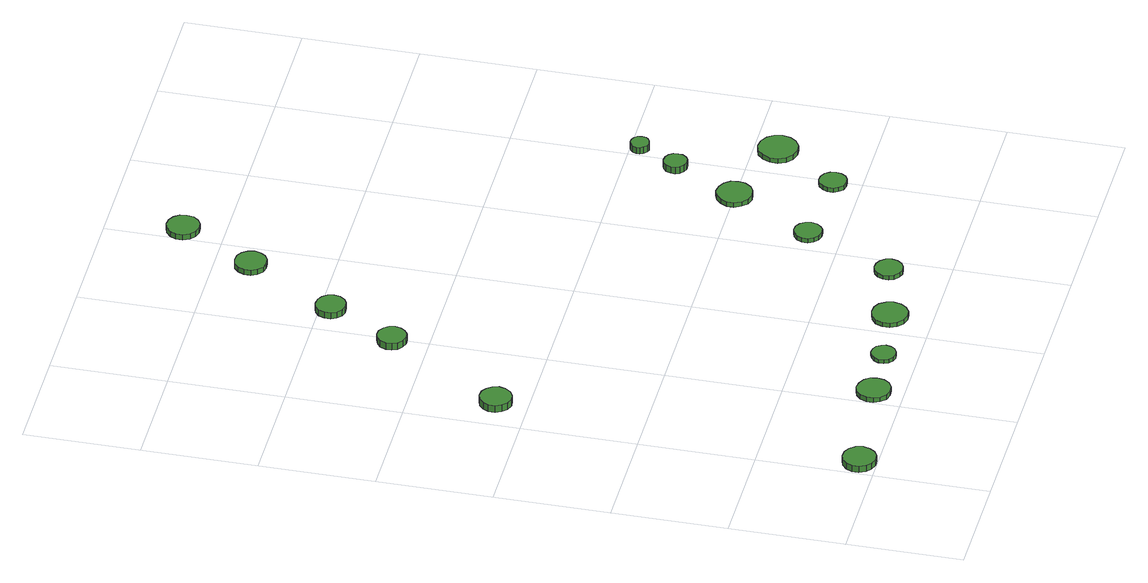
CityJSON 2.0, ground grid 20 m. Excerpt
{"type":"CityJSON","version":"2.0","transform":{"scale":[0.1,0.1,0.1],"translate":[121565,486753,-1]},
"CityObjects":{
"tree1":{"type":"SolitaryVegetationObject","attributes":{"function":"something"},"geometry":[{"type":"MultiSurface","lod":"1","boundaries":[[[0,1,2,3,4,5,6,7,8,9,10,11,12,13,14]],[[15,16,17,18,19,20,21,22,23,24,25,26,27,28,29]],[[0,29,28,1]],[[1,28,27,2]],[[2,27,26,3]],[[3,26,25,4]],[[4,25,24,5]],[[5,24,23,6]],[[6,23,22,7]],[[7,22,21,8]],[[8,21,20,9]],[[9,20,19,10]],[[10,19,18,11]],[[11,18,17,12]],[[12,17,16,13]],[[13,16,15,14]],[[14,15,29,0]]]}]},
"tree2":{"type":"SolitaryVegetationObject","attributes":{"function":"something"},"geometry":[{"type":"MultiSurface","lod":"1","boundaries":[[[30,31,32,33,34,35,36,37,38,39,40,41,42,43,44]],[[45,46,47,48,49,50,51,52,53,54,55,56,57,58,59]],[[30,59,58,31]],[[31,58,57,32]],[[32,57,56,33]],[[33,56,55,34]],[[34,55,54,35]],[[35,54,53,36]],[[36,53,52,37]],[[37,52,51,38]],[[38,51,50,39]],[[39,50,49,40]],[[40,49,48,41]],[[41,48,47,42]],[[42,47,46,43]],[[43,46,45,44]],[[44,45,59,30]]]}]},
"tree3":{"type":"SolitaryVegetationObject","attributes":{"function":"something"},"geometry":[{"type":"MultiSurface","lod":"1","boundaries":[[[60,61,62,63,64,65,66,67,68,69,70,71,72,73,74]],[[75,76,77,78,79,80,81,82,83,84,85,86,87,88,89]],[[60,89,88,61]],[[61,88,87,62]],[[62,87,86,63]],[[63,86,85,64]],[[64,85,84,65]],[[65,84,83,66]],[[66,83,82,67]],[[67,82,81,68]],[[68,81,80,69]],[[69,80,79,70]],[[70,79,78,71]],[[71,78,77,72]],[[72,77,76,73]],[[73,76,75,74]],[[74,75,89,60]]]}]},
"tree4":{"type":"SolitaryVegetationObject","attributes":{"function":"something"},"geometry":[{"type":"MultiSurface","lod":"1","boundaries":[[[90,91,92,93,94,95,96,97,98,99,100,101,102,103,104]],[[105,106,107,108,109,110,111,112,113,114,115,116,117,118,119]],[[90,119,118,91]],[[91,118,117,92]],[[92,117,116,93]],[[93,116,115,94]],[[94,115,114,95]],[[95,114,113,96]],[[96,113,112,97]],[[97,112,111,98]],[[98,111,110,99]],[[99,110,109,100]],[[100,109,108,101]],[[101,108,107,102]],[[102,107,106,103]],[[103,106,105,104]],[[104,105,119,90]]]}]},
"tree5":{"type":"SolitaryVegetationObject","attributes":{"function":"something"},"geometry":[{"type":"MultiSurface","lod":"1","boundaries":[[[120,121,122,123,124,125,126,127,128,129,130,131,132,133,134]],[[135,136,137,138,139,140,141,142,143,144,145,146,147,148,149]],[[120,149,148,121]],[[121,148,147,122]],[[122,147,146,123]],[[123,146,145,124]],[[124,145,144,125]],[[125,144,143,126]],[[126,143,142,127]],[[127,142,141,128]],[[128,141,140,129]],[[129,140,139,130]],[[130,139,138,131]],[[131,138,137,132]],[[132,137,136,133]],[[133,136,135,134]],[[134,135,149,120]]]}]},
"tree6":{"type":"SolitaryVegetationObject","attributes":{"function":"something"},"geometry":[{"type":"MultiSurface","lod":"1","boundaries":[[[150,151,152,153,154,155,156,157,158,159,160,161,162,163,164]],[[165,166,167,168,169,170,171,172,173,174,175,176,177,178,179]],[[150,179,178,151]],[[151,178,177,152]],[[152,177,176,153]],[[153,176,175,154]],[[154,175,174,155]],[[155,174,173,156]],[[156,173,172,157]],[[157,172,171,158]],[[158,171,170,159]],[[159,170,169,160]],[[160,169,168,161]],[[161,168,167,162]],[[162,167,166,163]],[[163,166,165,164]],[[164,165,179,150]]]}]},
"tree7":{"type":"SolitaryVegetationObject","attributes":{"function":"something"},"geometry":[{"type":"MultiSurface","lod":"1","boundaries":[[[180,181,182,183,184,185,186,187,188,189,190,191,192,193,194]],[[195,196,197,198,199,200,201,202,203,204,205,206,207,208,209]],[[180,209,208,181]],[[181,208,207,182]],[[182,207,206,183]],[[183,206,205,184]],[[184,205,204,185]],[[185,204,203,186]],[[186,203,202,187]],[[187,202,201,188]],[[188,201,200,189]],[[189,200,199,190]],[[190,199,198,191]],[[191,198,197,192]],[[192,197,196,193]],[[193,196,195,194]],[[194,195,209,180]]]}]},
"tree8":{"type":"SolitaryVegetationObject","attributes":{"function":"something"},"geometry":[{"type":"MultiSurface","lod":"1","boundaries":[[[210,211,212,213,214,215,216,217,218,219,220,221,222,223,224]],[[225,226,227,228,229,230,231,232,233,234,235,236,237,238,239]],[[210,239,238,211]],[[211,238,237,212]],[[212,237,236,213]],[[213,236,235,214]],[[214,235,234,215]],[[215,234,233,216]],[[216,233,232,217]],[[217,232,231,218]],[[218,231,230,219]],[[219,230,229,220]],[[220,229,228,221]],[[221,228,227,222]],[[222,227,226,223]],[[223,226,225,224]],[[224,225,239,210]]]}]},
"tree9":{"type":"SolitaryVegetationObject","attributes":{"function":"something"},"geometry":[{"type":"MultiSurface","lod":"1","boundaries":[[[240,241,242,243,244,245,246,247,248,249,250,251,252,253,254]],[[255,256,257,258,259,260,261,262,263,264,265,266,267,268,269]],[[240,269,268,241]],[[241,268,267,242]],[[242,267,266,243]],[[243,266,265,244]],[[244,265,264,245]],[[245,264,263,246]],[[246,263,262,247]],[[247,262,261,248]],[[248,261,260,249]],[[249,260,259,250]],[[250,259,258,251]],[[251,258,257,252]],[[252,257,256,253]],[[253,256,255,254]],[[254,255,269,240]]]}]},
"tree10":{"type":"SolitaryVegetationObject","attributes":{"function":"something"},"geometry":[{"type":"MultiSurface","lod":"1","boundaries":[[[270,271,272,273,274,275,276,277,278,279,280,281,282,283,284]],[[285,286,287,288,289,290,291,292,293,294,295,296,297,298,299]],[[270,299,298,271]],[[271,298,297,272]],[[272,297,296,273]],[[273,296,295,274]],[[274,295,294,275]],[[275,294,293,276]],[[276,293,292,277]],[[277,292,291,278]],[[278,291,290,279]],[[279,290,289,280]],[[280,289,288,281]],[[281,288,287,282]],[[282,287,286,283]],[[283,286,285,284]],[[284,285,299,270]]]}]},
"tree11":{"type":"SolitaryVegetationObject","attributes":{"function":"something"},"geometry":[{"type":"MultiSurface","lod":"1","boundaries":[[[300,301,302,303,304,305,306,307,308,309,310,311,312,313,314]],[[315,316,317,318,319,320,321,322,323,324,325,326,327,328,329]],[[300,329,328,301]],[[301,328,327,302]],[[302,327,326,303]],[[303,326,325,304]],[[304,325,324,305]],[[305,324,323,306]],[[306,323,322,307]],[[307,322,321,308]],[[308,321,320,309]],[[309,320,319,310]],[[310,319,318,311]],[[311,318,317,312]],[[312,317,316,313]],[[313,316,315,314]],[[314,315,329,300]]]}]},
"tree12":{"type":"SolitaryVegetationObject","attributes":{"function":"something"},"geometry":[{"type":"MultiSurface","lod":"1","boundaries":[[[330,331,332,333,334,335,336,337,338,339,340,341,342,343,344]],[[345,346,347,348,349,350,351,352,353,354,355,356,357,358,359]],[[330,359,358,331]],[[331,358,357,332]],[[332,357,356,333]],[[333,356,355,334]],[[334,355,354,335]],[[335,354,353,336]],[[336,353,352,337]],[[337,352,351,338]],[[338,351,350,339]],[[339,350,349,340]],[[340,349,348,341]],[[341,348,347,342]],[[342,347,346,343]],[[343,346,345,344]],[[344,345,359,330]]]}]},
"tree13":{"type":"SolitaryVegetationObject","attributes":{"function":"something"},"geometry":[{"type":"MultiSurface","lod":"1","boundaries":[[[360,361,362,363,364,365,366,367,368,369,370,371,372,373,374]],[[375,376,377,378,379,380,381,382,383,384,385,386,387,388,389]],[[360,389,388,361]],[[361,388,387,362]],[[362,387,386,363]],[[363,386,385,364]],[[364,385,384,365]],[[365,384,383,366]],[[366,383,382,367]],[[367,382,381,368]],[[368,381,380,369]],[[369,380,379,370]],[[370,379,378,371]],[[371,378,377,372]],[[372,377,376,373]],[[373,376,375,374]],[[374,375,389,360]]]}]},
"tree14":{"type":"SolitaryVegetationObject","attributes":{"function":"something"},"geometry":[{"type":"MultiSurface","lod":"1","boundaries":[[[390,391,392,393,394,395,396,397,398,399,400,401,402,403,404]],[[405,406,407,408,409,410,411,412,413,414,415,416,417,418,419]],[[390,419,418,391]],[[391,418,417,392]],[[392,417,416,393]],[[393,416,415,394]],[[394,415,414,395]],[[395,414,413,396]],[[396,413,412,397]],[[397,412,411,398]],[[398,411,410,399]],[[399,410,409,400]],[[400,409,408,401]],[[401,408,407,402]],[[402,407,406,403]],[[403,406,405,404]],[[404,405,419,390]]]}]},
"tree15":{"type":"SolitaryVegetationObject","attributes":{"function":"something"},"geometry":[{"type":"MultiSurface","lod":"1","boundaries":[[[420,421,422,423,424,425,426,427,428,429,430,431,432,433,434]],[[435,436,437,438,439,440,441,442,443,444,445,446,447,448,449]],[[420,449,448,421]],[[421,448,447,422]],[[422,447,446,423]],[[423,446,445,424]],[[424,445,444,425]],[[425,444,443,426]],[[426,443,442,427]],[[427,442,441,428]],[[428,441,440,429]],[[429,440,439,430]],[[430,439,438,431]],[[431,438,437,432]],[[432,437,436,433]],[[433,436,435,434]],[[434,435,449,420]]]}]},
"tree16":{"type":"SolitaryVegetationObject","attributes":{"function":"something"},"geometry":[{"type":"MultiSurface","lod":"1","boundaries":[[[450,451,452,453,454,455,456,457,458,459,460,461,462,463,464]],[[465,466,467,468,469,470,471,472,473,474,475,476,477,478,479]],[[450,479,478,451]],[[451,478,477,452]],[[452,477,476,453]],[[453,476,475,454]],[[454,475,474,455]],[[455,474,473,456]],[[456,473,472,457]],[[457,472,471,458]],[[458,471,470,459]],[[459,470,469,460]],[[460,469,468,461]],[[461,468,467,462]],[[462,467,466,463]],[[463,466,465,464]],[[464,465,479,450]]]}]}
},
"vertices":[
[62,31,19],[59,43,19],[52,52,19],[42,58,19],[30,59,19],[19,56,19],[10,48,19],[5,37,19],[5,25,19],[10,14,19],[19,6,19],[30,2,19],[42,3,19],[52,9,19],[59,19,19],[59,19,7],[52,9,7],[42,3,7],[30,2,7],[19,6,7],[10,14,7],[5,25,7],[5,37,7],[10,48,7],[19,56,7],[30,59,7],[42,58,7],[52,52,7],[59,43,7],[62,31,7],
[261,52,16],[259,64,16],[252,73,16],[241,79,16],[229,81,16],[218,77,16],[209,69,16],[204,58,16],[204,46,16],[209,35,16],[218,26,16],[229,23,16],[241,24,16],[252,30,16],[259,40,16],[259,40,7],[252,30,7],[241,24,7],[229,23,7],[218,26,7],[209,35,7],[204,46,7],[204,58,7],[209,69,7],[218,77,7],[229,81,7],[241,79,7],[252,73,7],[259,64,7],[261,52,7],
[85,655,25],[82,666,25],[75,675,25],[66,681,25],[54,682,25],[43,679,25],[35,671,25],[30,661,25],[30,649,25],[35,639,25],[43,631,25],[54,627,25],[66,629,25],[75,634,25],[82,644,25],[82,644,12],[75,634,12],[66,629,12],[54,627,12],[43,631,12],[35,639,12],[30,649,12],[30,661,12],[35,671,12],[43,679,12],[54,682,12],[66,681,12],[75,675,12],[82,666,12],[85,655,12],
[358,59,14],[356,67,14],[351,75,14],[343,79,14],[334,80,14],[326,77,14],[319,71,14],[316,63,14],[316,54,14],[319,46,14],[326,40,14],[334,38,14],[343,39,14],[351,43,14],[356,50,14],[356,50,7],[351,43,7],[343,39,7],[334,38,7],[326,40,7],[319,46,7],[316,54,7],[316,63,7],[319,71,7],[326,77,7],[334,80,7],[343,79,7],[351,75,7],[356,67,7],[358,59,7],
[216,862,23],[214,872,23],[208,880,23],[199,886,23],[189,887,23],[179,883,23],[171,877,23],[167,867,23],[167,857,23],[171,847,23],[179,841,23],[189,837,23],[199,838,23],[208,844,23],[214,852,23],[214,852,10],[208,844,10],[199,838,10],[189,837,10],[179,841,10],[171,847,10],[167,857,10],[167,867,10],[171,877,10],[179,883,10],[189,887,10],[199,886,10],[208,880,10],[214,872,10],[216,862,10],
[479,74,15],[476,86,15],[469,97,15],[458,103,15],[445,104,15],[433,100,15],[423,92,15],[418,80,15],[418,67,15],[423,55,15],[433,47,15],[445,43,15],[458,44,15],[469,51,15],[476,61,15],[476,61,7],[469,51,7],[458,44,7],[445,43,7],[433,47,7],[423,55,7],[418,67,7],[418,80,7],[423,92,7],[433,100,7],[445,104,7],[458,103,7],[469,97,7],[476,86,7],[479,74,7],
[286,982,19],[284,992,19],[277,1001,19],[268,1006,19],[257,1007,19],[247,1004,19],[239,997,19],[235,987,19],[235,976,19],[239,967,19],[247,959,19],[257,956,19],[268,957,19],[277,962,19],[284,971,19],[284,971,7],[277,962,7],[268,957,7],[257,956,7],[247,959,7],[239,967,7],[235,976,7],[235,987,7],[239,997,7],[247,1004,7],[257,1007,7],[268,1006,7],[277,1001,7],[284,992,7],[286,982,7],
[597,104,15],[595,114,15],[589,122,15],[580,127,15],[570,128,15],[561,125,15],[553,118,15],[549,109,15],[549,99,15],[553,90,15],[561,83,15],[570,80,15],[580,81,15],[589,86,15],[595,94,15],[595,94,7],[589,86,7],[580,81,7],[570,80,7],[561,83,7],[553,90,7],[549,99,7],[549,109,7],[553,118,7],[561,125,7],[570,128,7],[580,127,7],[589,122,7],[595,114,7],[597,104,7],
[381,1139,17],[378,1150,17],[372,1159,17],[362,1165,17],[350,1166,17],[339,1163,17],[331,1155,17],[326,1145,17],[326,1133,17],[331,1123,17],[339,1115,17],[350,1112,17],[362,1113,17],[372,1119,17],[378,1128,17],[378,1128,7],[372,1119,7],[362,1113,7],[350,1112,7],[339,1115,7],[331,1123,7],[326,1133,7],[326,1145,7],[331,1155,7],[339,1163,7],[350,1166,7],[362,1165,7],[372,1159,7],[378,1150,7],[381,1139,7],
[669,258,15],[667,268,15],[661,276,15],[653,281,15],[643,282,15],[634,279,15],[626,272,15],[622,263,15],[622,253,15],[626,244,15],[634,237,15],[643,234,15],[653,235,15],[661,240,15],[667,248,15],[667,248,7],[661,240,7],[653,235,7],[643,234,7],[634,237,7],[626,244,7],[622,253,7],[622,263,7],[626,272,7],[634,279,7],[643,282,7],[653,281,7],[661,276,7],[667,268,7],[669,258,7],
[455,1271,17],[453,1283,17],[446,1292,17],[436,1298,17],[424,1299,17],[413,1296,17],[404,1288,17],[399,1277,17],[399,1265,17],[404,1254,17],[413,1246,17],[424,1243,17],[436,1244,17],[446,1250,17],[453,1259,17],[453,1259,7],[446,1250,7],[436,1244,7],[424,1243,7],[413,1246,7],[404,1254,7],[399,1265,7],[399,1277,7],[404,1288,7],[413,1296,7],[424,1299,7],[436,1298,7],[446,1292,7],[453,1283,7],[455,1271,7],
[754,401,16],[752,414,16],[744,424,16],[733,430,16],[720,432,16],[708,428,16],[699,419,16],[693,407,16],[693,395,16],[699,383,16],[708,374,16],[720,370,16],[733,372,16],[744,378,16],[752,389,16],[752,389,7],[744,378,7],[733,372,7],[720,370,7],[708,374,7],[699,383,7],[693,395,7],[693,407,7],[699,419,7],[708,428,7],[720,432,7],[733,430,7],[744,424,7],[752,414,7],[754,401,7],
[817,249,15],[815,259,15],[810,267,15],[801,272,15],[791,273,15],[782,270,15],[775,263,15],[771,254,15],[771,244,15],[775,236,15],[782,229,15],[791,226,15],[801,227,15],[810,232,15],[815,240,15],[815,240,7],[810,232,7],[801,227,7],[791,226,7],[782,229,7],[775,236,7],[771,244,7],[771,254,7],[775,263,7],[782,270,7],[791,273,7],[801,272,7],[810,267,7],[815,259,7],[817,249,7],
[803,515,20],[802,523,20],[797,530,20],[790,534,20],[781,535,20],[774,533,20],[767,527,20],[764,519,20],[764,511,20],[767,504,20],[774,498,20],[781,495,20],[790,496,20],[797,500,20],[802,507,20],[802,507,7],[797,500,7],[790,496,7],[781,495,7],[774,498,7],[767,504,7],[764,511,7],[764,519,7],[767,527,7],[774,533,7],[781,535,7],[790,534,7],[797,530,7],[802,523,7],[803,515,7],
[898,359,16],[895,373,16],[887,384,16],[875,391,16],[861,393,16],[847,389,16],[837,379,16],[831,366,16],[831,352,16],[837,339,16],[847,329,16],[861,325,16],[875,326,16],[887,334,16],[895,345,16],[895,345,7],[887,334,7],[875,326,7],[861,325,7],[847,329,7],[837,339,7],[831,352,7],[831,366,7],[837,379,7],[847,389,7],[861,393,7],[875,391,7],[887,384,7],[895,373,7],[898,359,7],
[836,584,21],[835,591,21],[831,596,21],[825,599,21],[818,600,21],[812,598,21],[807,593,21],[804,587,21],[804,581,21],[807,575,21],[812,570,21],[818,568,21],[825,569,21],[831,572,21],[835,577,21],[835,577,8],[831,572,8],[825,569,8],[818,568,8],[812,570,8],[807,575,8],[804,581,8],[804,587,8],[807,593,8],[812,598,8],[818,600,8],[825,599,8],[831,596,8],[835,591,8],[836,584,8]
]}
